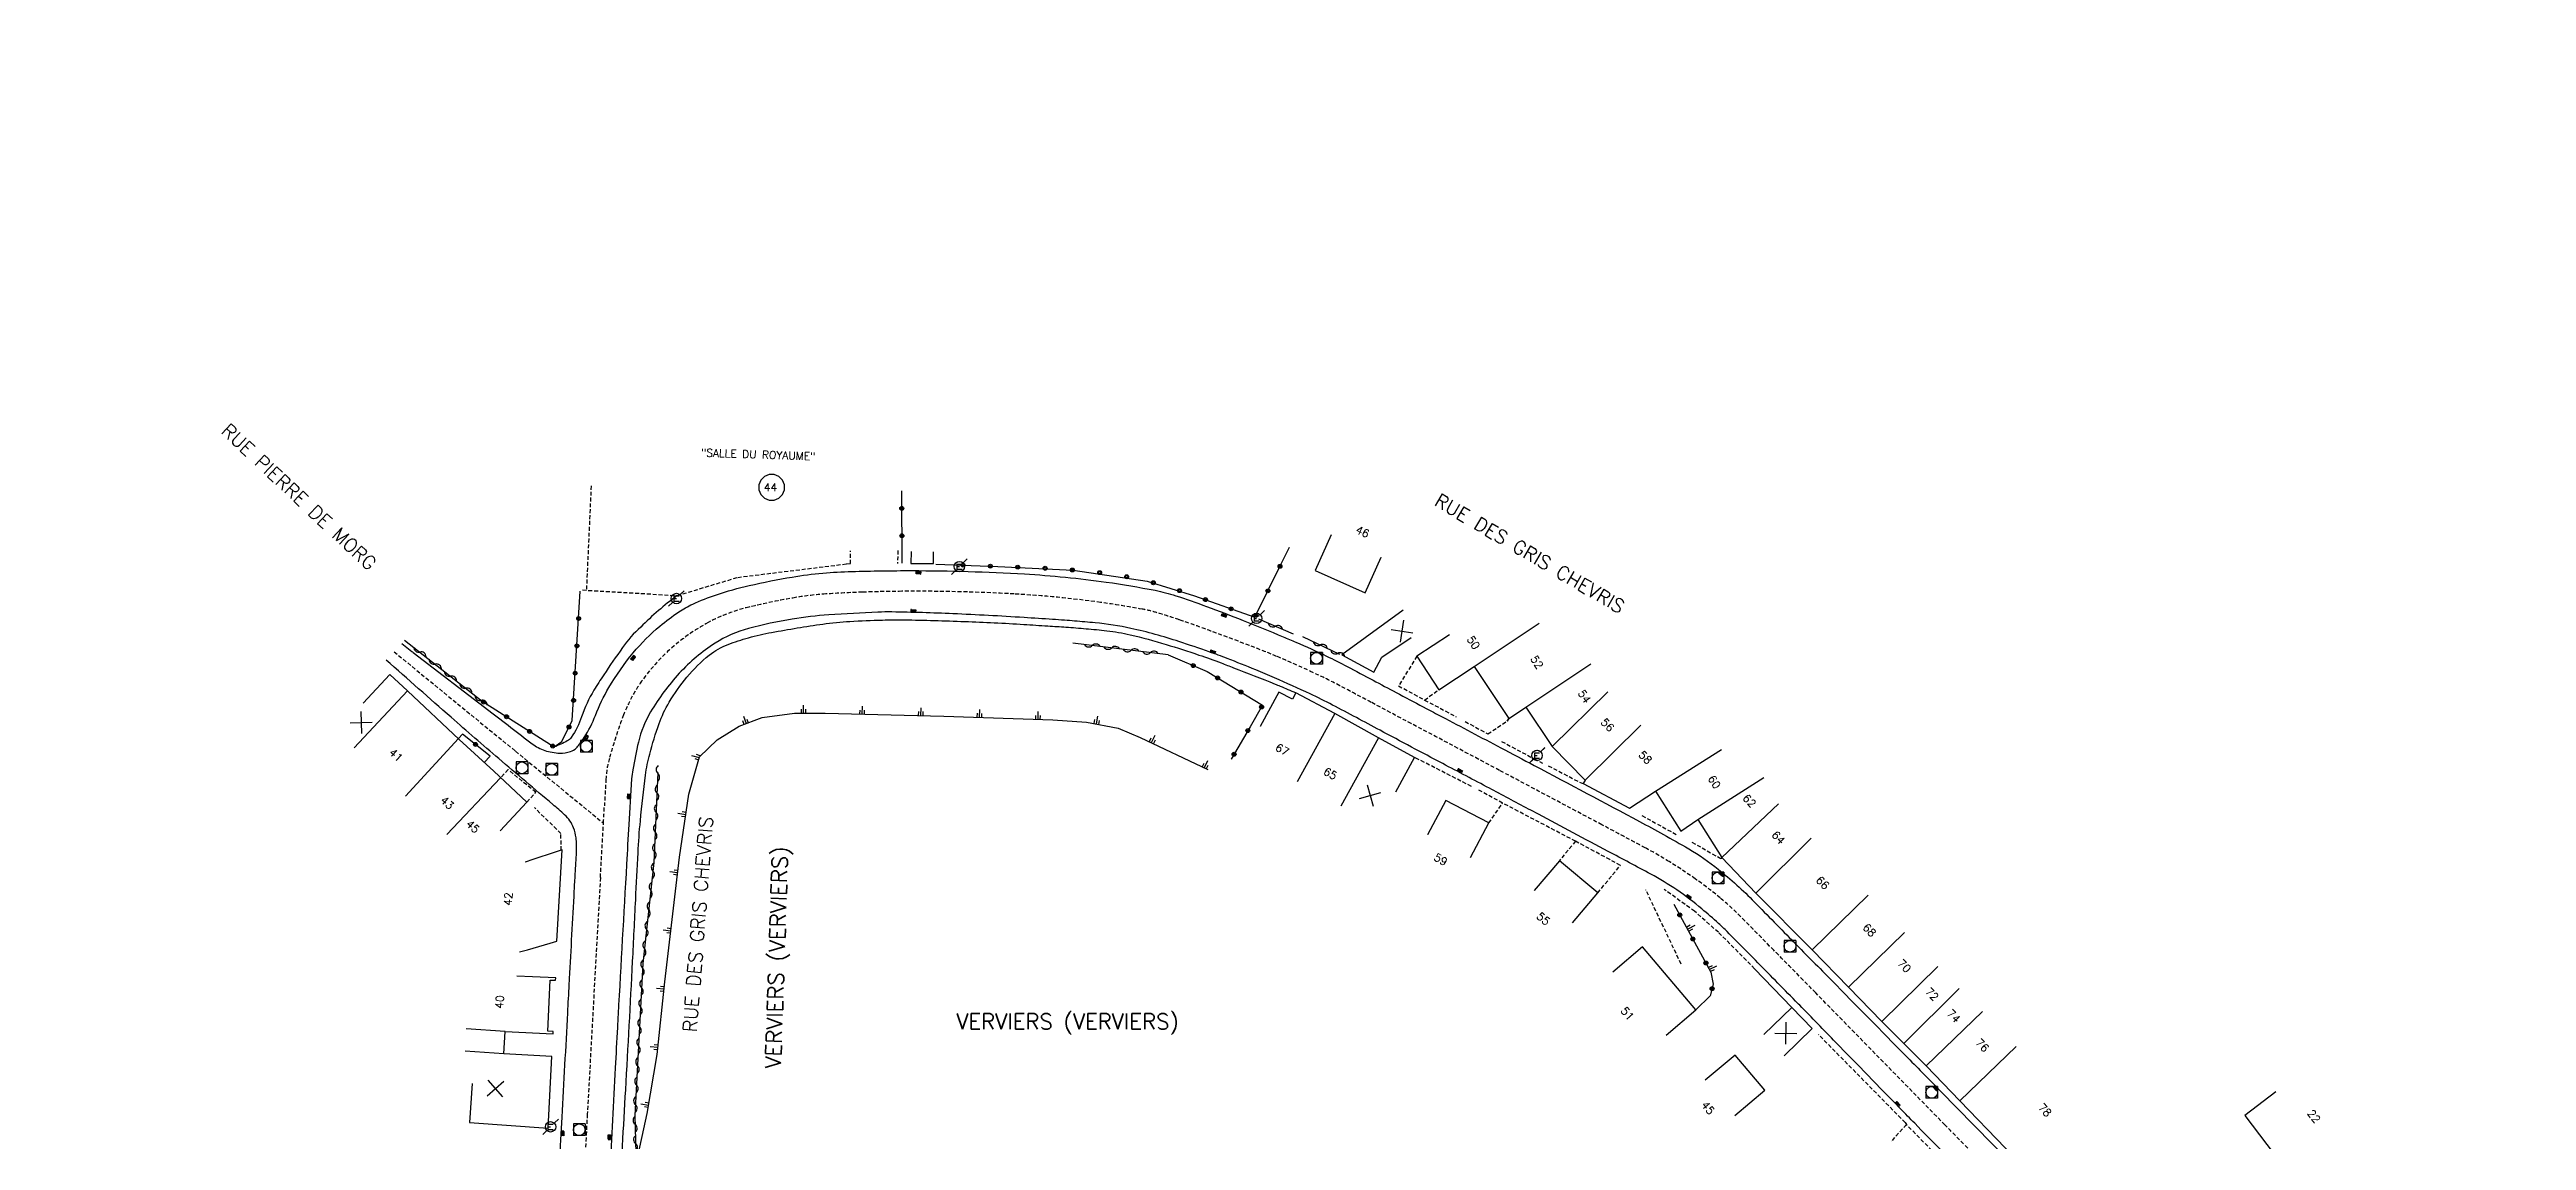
# Model space of a CAD drawing. Header units: millimetres. Extents: x 256000 to 257000, y 144000 to 145001.
# Drawn here: x 256398 to 256714.9, y 144499.1 to 144638.7 of the extents above; entities that cross this region are included whole.
import ezdxf
from ezdxf.enums import TextEntityAlignment as Align

# ---------------------------------------------------------------- set-up
doc = ezdxf.new("R2010")
doc.units = ezdxf.units.MM
doc.linetypes.add('DASHED', pattern=[0.75, 0.5, -0.25])
doc.layers.get('0').update_dxf_attribs({"linetype": 'CONTINUOUS'})
for name, color, linetype in [('W0001', 6, 'DASHED'), ('W0008', 7, 'CONTINUOUS'), ('W0100', 7, 'CONTINUOUS'), ('W0112', 1, 'DASHED'), ('W0211', 2, 'CONTINUOUS'), ('W0310', 3, 'CONTINUOUS'), ('W0322', 7, 'CONTINUOUS'), ('W0400', 7, 'CONTINUOUS'), ('W0420', 7, 'CONTINUOUS'), ('W0471', 7, 'CONTINUOUS'), ('W0980', 7, 'CONTINUOUS'), ('W0984', 7, 'CONTINUOUS'), ('W0989', 7, 'CONTINUOUS'), ('W0991', 7, 'CONTINUOUS'), ('W1102', 7, 'CONTINUOUS')]:
    doc.layers.add(name, color=color, linetype=linetype)
doc.styles.get("Standard").update_dxf_attribs({"font": 'romans.shx', "width": 0.85})

# ---------------------------------------------------------------- blocks, each defined once
blk = doc.blocks.new('T471')
for p, q in [((-0.333334, 0.333334), (-0.333334, -0.333334)), ((-0.333334, 0.333334), (0.333334, 0.333334)), ((-0.333334, 0), (0, 0)), ((0.500001, 0.500001), (1.000002, 1.000002)), ((-0.500001, -0.500001), (-1.000002, -1.000002)), ((-0.333334, -0.333334), (0.333334, -0.333334))]:
    blk.add_line(p, q)
blk.add_ellipse((0, 0), major_axis=(0.471405, 0.471405), ratio=1, start_param=5.4977871438, end_param=11.780972451)
blk = doc.blocks.new('T400')
for p, q in [((-0.15, 0.3), (0.15, 0.3)), ((-0.15, -0.25), (-0.15, 0.3)), ((-0.15, 0.15), (0.15, 0.15)), ((-0.15, 0), (0.15, 0)), ((0.15, 0.3), (0.15, -0.25)), ((-0.15, -0.15), (0.15, -0.15)), ((-0.15, -0.25), (-0.15, -0.3)), ((-0.15, -0.3), (0.15, -0.3)), ((0.15, -0.3), (0.15, -0.25))]:
    blk.add_line(p, q)
blk = doc.blocks.new('T420')
for p, q in [((0.75, 0.75), (-0.75, 0.75)), ((-0.75, 0.75), (-0.75, -0.75)), ((0.75, 0.75), (0.75, -0.75)), ((0.75, -0.75), (-0.75, -0.75))]:
    blk.add_line(p, q)
blk.add_ellipse((0, 0), major_axis=(-0.53, 0.53), ratio=1, start_param=3.926991, end_param=10.210176)
blk = doc.blocks.new('t322o')
at = {"color": 0, "linetype": 'Continuous'}
for radius in [0.25, 0.15]:
    blk.add_circle((0, 0), radius, dxfattribs=at)
blk = doc.blocks.new('t310o')
at = {"color": 0, "linetype": 'Continuous'}
for centre, start, end in [((-0.5, 0.38), 216.8699, 323.1304), ((0.5, -0.37), 36.8699, 143.1303)]:
    blk.add_arc(centre, 0.625, start, end, dxfattribs=at)
blk = doc.blocks.new('t211o')
at = {"color": 0, "linetype": 'Continuous'}
for p, q in [((-0.29, 0.5), (-0.29, 0)), ((0, 1), (0, 0)), ((0.29, 0.5), (0.29, 0))]:
    blk.add_line(p, q, dxfattribs=at)
blk = doc.blocks.new('t991o')
at = {"color": 0, "linetype": 'Continuous'}
for p, q in [((-1, 1), (1, -1)), ((-1, -1), (1, 1))]:
    blk.add_line(p, q, dxfattribs=at)

msp = doc.modelspace()

# ---------------------------------------------------------------- linework, layer by layer
at = {"layer": 'W0001'}
for points in [[(256295.03, 144586.36, -0.000002), (256297.34, 144577.54, 0.000001), (256299.64, 144568.73, 0.000219)], [(256264.62, 144702.54, 0.000016), (256281.55, 144637.86, -0.000036)], [(256301.12, 144563.11, -0.000026), (256313.71, 144515.14, -0.002102)], [(256466.1, 144488.44, -0.000859), (256466.84, 144502.47, -0.000398), (256468.52, 144532.74), (256468.91, 144539.7, 0.000008), (256469.03, 144541.93, -0.000005), (256469.23, 144545.36, -0.053376), (256469.66, 144547.99, -0.024239), (256471.49, 144553.56, -0.061988), (256473.79, 144557.86, -0.055932), (256477.37, 144561.9, -0.059927), (256482.32, 144565.38, -0.065173), (256487.51, 144567.36, -0.016466), (256493.49, 144568.58, -0.025872), (256497.35, 144569.03, -0.007191), (256502.03, 144569.26, -0.006672), (256507.07, 144569.37, -0.016221), (256521.45, 144569.03, -0.020991), (256532.51, 144567.95, -0.009682), (256537.83, 144567.09, -0.027707), (256539.66, 144566.65, -0.00944), (256542.56, 144565.73, -0.006662), (256546.62, 144564.29, -0.003665), (256552.24, 144562.17, -0.007395), (256555.01, 144561.05, -0.009274), (256559.66, 144558.99, -0.012261), (256563.11, 144557.29, -0.000767), (256567.12, 144555.16, -0.000188), (256583.53, 144546.46, -0.000215), (256596.64, 144539.49, -0.00051), (256602.16, 144536.55, -0.015882), (256605.23, 144534.78, -0.014031), (256608.58, 144532.57, -0.021112), (256611.77, 144530.13, -0.023877), (256614.39, 144527.73, -0.00074), (256618.62, 144523.44, -0.000582), (256623.98, 144517.98, -0.000019), (256640.51, 144501.09, -0.000028), (256651.83, 144489.54, -0.00025)]]:
    msp.add_lwpolyline(points, format="xyb", dxfattribs=at)
msp.add_lwpolyline([(256442.12, 144561.63), (256457.66, 144548.91), (256468.91, 144539.7), (256468.91, 144539.7)], dxfattribs=at)
at = {"layer": 'W0008'}
msp.add_line((256616.17, 144521.08), (256620.94, 144516.11), dxfattribs=at)
for points in [[(256345.12, 144420.41, 0.000002), (256349.62, 144406.3, 0.000003), (256352.75, 144396.5, 0.00002)], [(256650.13, 144487.49, -0.000008), (256636.65, 144501.29, -0.00006), (256634.83, 144503.15, -0.001168), (256626.56, 144511.65, 0.002087), (256621.93, 144516.4, 0.000031), (256621.4, 144516.94, 0.000003), (256616.26, 144522.16, 0.000022), (256614.91, 144523.53, 0.000013), (256612.65, 144525.82, 0.015017), (256611.56, 144526.87, 0.007992), (256609.42, 144528.73, 0.026011), (256606.23, 144531.15, 0.02667), (256602.88, 144533.18, 0.00016), (256597.43, 144536.09, 0.000098), (256588.5, 144540.84, 0.000001), (256583.45, 144543.53, 0.000075), (256583.37, 144543.57, 0.001029), (256582.25, 144544.17, -0.000193), (256576.27, 144547.32, -0.001867), (256568.25, 144551.59, 0.002466), (256562.18, 144554.82, 0.011069), (256559.31, 144556.24, 0.007091), (256554.76, 144558.3, 0.005751), (256552.34, 144559.32, 0.003879), (256548.7, 144560.77, 0.008778), (256546.41, 144561.62, 0.00522), (256542.53, 144562.94, 0.023881), (256536.38, 144564.63, 0.032834), (256531.79, 144565.34, 0.00169), (256529.18, 144565.57, 0.00344), (256527.89, 144565.67, 0.000768), (256526.37, 144565.77, 0.000318), (256522.71, 144566.01, 0.005477), (256513.61, 144566.5, 0.006383), (256505.8, 144566.73, 0.01587), (256504.02, 144566.7, 0.004475), (256497.73, 144566.35, 0.025785), (256493.05, 144565.81, 0.021265), (256487.46, 144564.62, 0.080759), (256483.19, 144562.74, 0.062728), (256478.61, 144558.88, 0.052626), (256474.94, 144553.95, 0.077631), (256473.38, 144550.06, 0.010027), (256472.65, 144546.53, 0.031), (256472.51, 144545.38, 0.000559), (256472.15, 144539.53, 0.000643), (256471.86, 144534.44, 0.000031), (256470.78, 144515.27, 0.000343), (256470.69, 144513.54, 0.000624), (256470.41, 144508.39, -0.000241), (256469.7, 144495.02, -0.001565)], [(256443.12, 144562.68, 0), (256444.4, 144561.69, 0.000003), (256444.57, 144561.56), (256454.26, 144554.11, -0.000112), (256457.07, 144551.96, 0.000114), (256459.8, 144549.85, 0.083222), (256461.39, 144549.01, 0.075624), (256463.34, 144548.67, 0.080255), (256464.69, 144548.86, 0.127852), (256465.43, 144549.31, 0.030004), (256465.84, 144549.79, 0.017447), (256466.45, 144550.68, 0.051523), (256467.88, 144553.49, -0.041021), (256469.6, 144557.05, -0.040452), (256472.72, 144561.5, -0.045421), (256476.13, 144564.92, -0.026169), (256478.55, 144566.73, -0.038554), (256480.33, 144567.74, -0.030295), (256483.36, 144568.94, -0.022541), (256487.56, 144570.11, -0.014507), (256493.05, 144571.2, -0.020619), (256496.96, 144571.7, -0.014461), (256500.68, 144571.91, -0.007016), (256508.35, 144572.02, -0.014679), (256522.76, 144571.59, -0.02013), (256533.23, 144570.55, -0.013391), (256539.48, 144569.5, -0.031213), (256542.11, 144568.81, -0.008659), (256546.05, 144567.44, -0.00721), (256550.72, 144565.64, -0.00197), (256555.85, 144563.56, -0.006181), (256557.48, 144562.87, -0.007449), (256561.4, 144561.08, -0.010896), (256564.04, 144559.75, -0.000481), (256567.36, 144557.99, 0.00054), (256570.32, 144556.42, 0.000004), (256573.76, 144554.59, 0.000044), (256574.08, 144554.43, 0.000278), (256576.13, 144553.34, -0.000075), (256583.7, 144549.35, -0.000551), (256587.97, 144547.08, -0.000174), (256601.45, 144539.92, -0.00472), (256604.5, 144538.25, -0.00441), (256607.74, 144536.42, -0.038607), (256611.52, 144533.81, -0.028444), (256616.13, 144529.63, -0.000153), (256621.24, 144524.43, 0.000164), (256626.03, 144519.56, 0.000005), (256635.51, 144509.93, -0.000025), (256637.61, 144507.8, -0.000265), (256641.24, 144504.1, -0.000078), (256653.52, 144491.58, -0.000738)], [(256463.31, 144496.23, 0.00058), (256463.63, 144502.09, 0.000013), (256464.34, 144515.43, -0.000047), (256464.53, 144519.07, -0.000062), (256464.57, 144519.81, -0.000004), (256465.18, 144531.04, -0.001345), (256465.3, 144533.22, 0.001051), (256465.46, 144536.01, 0.044014), (256465.4, 144537.83, 0.0612), (256465.09, 144539.1, 0.058894), (256464.62, 144539.99, 0.056988), (256463.94, 144540.78, 0.011014), (256462.43, 144542.1, -0.002442), (256455.52, 144547.96, -0.002942), (256449.42, 144553.25, -0.002145), (256441.12, 144560.58), (256441.12, 144560.58)], [(256355.22, 144388.75, -0.000007), (256362.36, 144366.39, -0.00164)], [(256455.11, 144395.52, -0.000004), (256462.65, 144403.97, -0.000047)], [(256478.34, 144568.83, 0.035744), (256473.67, 144564.8, 0.056136), (256471.33, 144562.16, 0.005593), (256468.94, 144558.67, 0.010224), (256467.69, 144556.71, 0.055817), (256466.11, 144553.31, -0.071449), (256464.78, 144550.68, -0.112284), (256464.28, 144550.23, -0.040584), (256462.59, 144549.45), (256462.59, 144549.45)], [(256470.98, 144491.18, -0.001823), (256471.75, 144505.59, 0.001599), (256472.64, 144522.02, 0.000521), (256473.03, 144529.91, -0.000684), (256473.33, 144535.91, -0.011427), (256473.63, 144540.01, -0.007974), (256474.29, 144545.86, -0.032021), (256474.82, 144548.55, -0.021555), (256476.02, 144552.44, -0.048906), (256477.32, 144555.18, -0.037949), (256479.57, 144558.38, -0.052277), (256482.45, 144561.21, -0.077121), (256484.84, 144562.57, -0.023735), (256487.46, 144563.43, -0.021573), (256490.42, 144564.11, -0.010659), (256496.98, 144565.18, -0.020497), (256500.43, 144565.52, -0.007303), (256504.59, 144565.7, -0.010941), (256507.37, 144565.72, -0.005734), (256515.11, 144565.51, -0.005851), (256522.69, 144565.14, -0.000745), (256525.77, 144564.94, -0.000994), (256528.07, 144564.79, -0.005036), (256530.64, 144564.59, -0.004833), (256533.3, 144564.33, -0.029597), (256536.29, 144563.82, -0.018832), (256540.87, 144562.58, -0.0061), (256545.09, 144561.22, -0.008964), (256547.93, 144560.2, -0.002641), (256549.51, 144559.59, -0.000785), (256554.82, 144557.51, -0.006604), (256555.46, 144557.25, -0.002075), (256557.48, 144556.38), (256557.48, 144556.38)]]:
    msp.add_lwpolyline(points, format="xyb", dxfattribs=at)
at = {"layer": 'W0100'}
for points in [[(256562.01, 144576.61), (256559.95, 144572.05), (256566.34, 144569.17), (256568.39, 144573.72), (256568.39, 144573.72)], [(256508.26, 144574.45), (256508.24, 144572.95), (256511.12, 144572.92), (256511.14, 144574.42), (256511.14, 144574.42)], [(256571.19, 144566.97), (256566.36, 144563.42), (256563.37, 144561.23), (256567.44, 144559.02), (256568.49, 144560.96), (256572.25, 144563.46), (256572.25, 144563.46)], [(256577.15, 144563.8), (256572.97, 144561.06), (256575.78, 144556.78), (256580.29, 144559.74), (256584.73, 144553.09), (256586.23, 144554.09), (256586.9, 144554.54), (256590.26, 144549.5), (256594.47, 144545.22), (256594.23, 144544.78), (256600.15, 144541.62), (256603.49, 144543.79), (256606.72, 144538.69), (256608.9, 144540.18), (256611.99, 144535.29), (256616.32, 144530.75), (256623.52, 144523.51), (256628.17, 144518.73), (256632.46, 144514.34), (256635.25, 144511.5), (256638.11, 144508.63), (256642.42, 144504.17), (256654.1, 144492.07)], [(256455.71, 144538.72), (256459.11, 144542.38), (256454.9, 144546.35), (256450.47, 144550.42), (256443.86, 144556.63), (256441.56, 144558.74), (256438.16, 144555.07), (256438.16, 144555.07)], [(256570.25, 144543.72), (256572.64, 144548.11), (256568.07, 144550.63), (256562.48, 144553.72), (256557.48, 144556.38), (256557.04, 144555.55), (256555.31, 144556.47), (256552.92, 144552.08), (256552.92, 144552.08)], [(256579.83, 144535.31), (256582.16, 144539.73), (256576.67, 144542.62), (256574.34, 144538.2), (256574.34, 144538.2)], [(256458.15, 144523.22), (256459.18, 144523.51), (256462.07, 144524.34), (256462.96, 144524.6), (256463.63, 144536.28), (256462.71, 144535.98), (256459.86, 144535.04), (256458.89, 144534.72), (256458.89, 144534.72)], [(256592.89, 144526.95), (256596.1, 144530.78), (256591.19, 144534.9), (256587.98, 144531.07), (256587.98, 144531.07)], [(256604.84, 144512.59), (256608.65, 144515.82), (256601.83, 144523.88), (256598.02, 144520.64), (256598.02, 144520.64)], [(256452.11, 144506.37), (256451.77, 144501.38), (256461.82, 144500.69), (256462.32, 144509.85), (256456.18, 144510.19), (256456.32, 144513.03), (256462.47, 144512.74), (256462.48, 144513.04), (256461.78, 144513.07), (256462.09, 144519.63), (256462.79, 144519.6), (256462.8, 144519.9), (256459.81, 144520.04), (256457.81, 144520.13), (256457.81, 144520.13)], [(256619.96, 144509.93), (256623.55, 144513.41), (256620.94, 144516.11), (256617.34, 144512.64), (256617.34, 144512.64)], [(256613.63, 144502.31), (256617.46, 144505.52), (256613.68, 144510.02), (256609.85, 144506.81), (256609.85, 144506.81)], [(256682.85, 144505.31), (256678.86, 144502.29), (256685.43, 144493.61), (256685.19, 144493.43), (256687.53, 144488.15), (256692.1, 144490.18), (256692.1, 144490.18)]]:
    msp.add_lwpolyline(points, dxfattribs=at)
at = {"layer": 'W0112'}
for p, q in [((256467.33, 144582.87), (256466.72, 144569.51)), ((256506.57, 144574.59), (256506.53, 144572.93)), ((256573.94, 144555.46), (256575.78, 144556.78)), ((256583.93, 144542.27), (256580.87, 144543.94)), ((256582.16, 144539.73), (256583.93, 144542.27)), ((256601.75, 144540.67), (256606.15, 144538.26)), ((256593.26, 144537.38), (256591.19, 144534.9)), ((256608.15, 144537.27), (256611.91, 144535.13)), ((256611.91, 144535.13), (256611.99, 144535.29)), ((256606.77, 144521.67), (256602.24, 144531.17)), ((256635.42, 144501.39), (256624.32, 144512.67)), ((256635.42, 144501.39), (256635.58, 144501.13))]:
    msp.add_line(p, q, dxfattribs=at)
for points in [[(256466.22, 144569.54), (256478.34, 144568.83), (256486.08, 144571.16), (256500.01, 144572.88), (256500.53, 144572.92), (256500.49, 144574.55), (256500.49, 144574.55)], [(256572.97, 144561.06), (256570.62, 144557.28), (256573.94, 144555.46), (256578, 144553.32), (256578, 144553.32)], [(256579.14, 144552.71), (256582.05, 144551.12), (256584.5, 144552.77), (256584.73, 144553.09), (256584.5, 144552.77)], [(256583.8, 144550.16), (256587.98, 144547.94), (256589.02, 144547.4), (256589.02, 144547.4)], [(256459.11, 144542.38), (256460.25, 144543.66), (256456.7, 144546.55), (256455.74, 144545.52), (256455.74, 144545.52)], [(256579.93, 144544.4), (256573, 144547.95), (256572.64, 144548.11), (256572.64, 144548.11)], [(256589.77, 144547.04), (256593.96, 144544.86), (256594.23, 144544.78), (256594.23, 144544.78)], [(256463.5, 144536.24), (256463.46, 144538.38), (256460.07, 144541.69), (256460.07, 144541.69)], [(256596.1, 144530.78), (256598.99, 144534.3), (256597.65, 144535.03), (256593.26, 144537.38), (256583.93, 144542.27), (256583.93, 144542.27)], [(256616.17, 144521.08), (256611.53, 144525.74), (256608.48, 144528.42), (256604.6, 144531.22), (256604.6, 144531.22)], [(256638.84, 144497.81), (256635.58, 144501.13), (256633.64, 144498.97), (256633.64, 144498.97)]]:
    msp.add_lwpolyline(points, dxfattribs=at)
at = {"layer": 'W0211'}
msp.add_lwpolyline([(256473.14, 144496.29), (256474.51, 144502.56), (256475.78, 144510.11), (256476.76, 144519.41), (256478.63, 144535.33), (256479.81, 144543.41), (256481.18, 144548.21), (256483.44, 144550.36), (256486.28, 144552.13), (256489.22, 144553.21), (256493.34, 144553.79), (256497.27, 144553.79), (256512.47, 144553.4), (256526.4, 144552.93), (256530.72, 144552.63), (256534.74, 144551.85), (256537.58, 144550.67), (256546.21, 144546.56)], dxfattribs=at)
at = {"layer": 'W0310'}
for p, q in [((256552.7, 144565.83), (256557.14, 144563.92)), ((256443.47, 144563.14), (256453.39, 144555.3)), ((256541.13, 144561.25), (256528.96, 144562.75)), ((256558.35, 144563.57), (256563.06, 144561.33))]:
    msp.add_line(p, q, dxfattribs=at)
msp.add_lwpolyline([(256475.86, 144546.17), (256475.34, 144534.66), (256473.93, 144521.74), (256472.92, 144502.31), (256473.31, 144487.73), (256474.68, 144484.03), (256474.98, 144480.44), (256485.09, 144464.36), (256485.09, 144464.36)], dxfattribs=at)
at = {"layer": 'W0322'}
msp.add_line((256507.1, 144572.98), (256507.07, 144582.21), dxfattribs=at)
for points in [[(256511.41, 144572.86), (256519.37, 144572.55), (256528.98, 144572.09), (256538.45, 144570.67), (256544.53, 144568.8), (256552.24, 144566.05), (256555.6, 144572.88), (256556.66, 144575.02), (256556.66, 144575.02)], [(256453.39, 144555.3), (256462.59, 144549.45), (256463.6, 144550.15), (256464.92, 144552.86), (256465.94, 144569.38), (256465.94, 144569.38)], [(256541.13, 144561.25), (256546.15, 144559.09), (256553.23, 144554.8), (256551.63, 144552.05), (256549.21, 144547.88), (256549.21, 144547.88)], [(256453.65, 144547.46), (256454.41, 144548.27), (256450.89, 144551.11), (256450.35, 144550.54), (256450.35, 144550.54)], [(256605.84, 144529.34), (256610.58, 144520.62), (256610.88, 144519.08), (256610.49, 144517.62), (256608.65, 144515.82), (256608.65, 144515.82)]]:
    msp.add_lwpolyline(points, dxfattribs=at)
at = {"layer": 'W1102'}
for p, q in [((256580.29, 144559.74), (256588.6, 144565.29)), ((256586.9, 144554.54), (256595.21, 144560.09)), ((256443.86, 144556.63), (256437.01, 144549.34)), ((256590.26, 144549.5), (256597.4, 144556.51)), ((256562.48, 144553.72), (256557.64, 144544.97)), ((256450.35, 144550.54), (256443.58, 144543.17)), ((256568.07, 144550.63), (256563.24, 144541.87)), ((256594.47, 144545.22), (256601.6, 144552.23)), ((256603.49, 144543.79), (256611.95, 144549.13)), ((256455.74, 144545.52), (256448.88, 144538.24)), ((256608.9, 144540.18), (256617.35, 144545.53)), ((256611.99, 144535.29), (256619.23, 144542.19)), ((256616.32, 144530.75), (256623.41, 144537.8)), ((256623.52, 144523.51), (256630.7, 144530.48)), ((256628.17, 144518.73), (256635.33, 144525.72)), ((256632.46, 144514.34), (256639.6, 144521.34)), ((256635.25, 144511.5), (256642.32, 144518.56)), ((256638.11, 144508.63), (256645.3, 144515.58)), ((256456.32, 144513.03), (256451.34, 144513.37)), ((256456.18, 144510.19), (256451.2, 144510.53)), ((256642.42, 144504.17), (256649.61, 144511.12))]:
    msp.add_line(p, q, dxfattribs=at)
msp.add_lwpolyline([(256488.78, 144582.35), (256489.03, 144581.74), (256489.49, 144581.28), (256490.1, 144581.03), (256490.75, 144581.03), (256491.36, 144581.28), (256491.82, 144581.74), (256492.07, 144582.35), (256492.07, 144583.01), (256491.82, 144583.61), (256491.36, 144584.08), (256490.75, 144584.33), (256490.1, 144584.33), (256489.49, 144584.08), (256489.03, 144583.61), (256488.78, 144583.01)], close=True, dxfattribs=at)

# ---------------------------------------------------------------- block references
at = {"layer": 'W0211'}
for p, rotation in [((256487.15, 144552.45), 20.11760909122943), ((256501.97, 144553.67), 358.5232219573439), ((256509.47, 144553.48), 358.5232219573439), ((256516.97, 144553.25), 358.0469762003629), ((256524.46, 144552.99), 358.0469762003629), ((256531.93, 144552.4), 348.969917426838), ((256538.99, 144550), 334.5086100815913), ((256481.15, 144548.1), 74.03932446066219), ((256545.76, 144546.77), 334.5086100815913), ((256479.43, 144540.82), 81.6836098477974), ((256478.4, 144533.39), 83.3183785087707), ((256477.53, 144525.94), 83.3183785087707), ((256607.63, 144526.14), 297.7789065843059), ((256610.4, 144520.98), 294.2135217145361), ((256476.67, 144518.49), 83.9849568943918), ((256475.88, 144511.03), 83.9849568943918), ((256474.69, 144503.63), 80.40755838097131)]:
    msp.add_blockref('t211o', p, dxfattribs=dict(at, rotation=rotation))
msp.add_blockref('t211o', (256494.47, 144553.79), dxfattribs=at)
at = {"layer": 'W0310'}
for p, rotation in [((256445.43, 144561.6), 321.6707292144782), ((256531.44, 144562.44), 172.9737940455005), ((256533.92, 144562.14), 172.9737940455005), ((256554.85, 144564.9), 336.8365858580123), ((256560.6, 144562.5), 334.5612666879549), ((256447.39, 144560.05), 321.6707292144782), ((256449.34, 144558.5), 321.6707292144782), ((256536.4, 144561.83), 172.9737940455005), ((256538.88, 144561.53), 172.9737940455005), ((256562.84, 144561.43), 334.5612666879549), ((256451.3, 144556.96), 321.6707292144782), ((256453.25, 144555.41), 321.6707292144782), ((256475.86, 144546.07), 267.41045069803), ((256475.75, 144543.57), 267.41045069803), ((256475.63, 144541.07), 267.41045069803), ((256475.41, 144536.08), 267.41045069803), ((256475.52, 144538.58), 267.41045069803), ((256475.22, 144533.59), 263.765998486902), ((256474.95, 144531.1), 263.765998486902), ((256474.68, 144528.62), 263.765998486902), ((256474.14, 144523.64), 263.765998486902), ((256474.41, 144526.13), 263.765998486902), ((256473.9, 144521.16), 267.0129998592536), ((256473.77, 144518.66), 267.0129998592536), ((256473.64, 144516.16), 267.0129998592536), ((256473.38, 144511.17), 267.0129998592536), ((256473.51, 144513.67), 267.0129998592536), ((256473.25, 144508.67), 267.0129998592536), ((256473.12, 144506.18), 267.0129998592536), ((256472.95, 144501.18), 271.5504922957432), ((256472.99, 144503.68), 267.0129998592536), ((256473.01, 144498.68), 271.5504922957432)]:
    msp.add_blockref('t310o', p, dxfattribs=dict(at, rotation=rotation))
at = {"layer": 'W0322'}
for p, rotation in [((256507.07, 144579.98), 90.20420352548138), ((256507.09, 144576.48), 90.20420352548138), ((256514.91, 144572.72), 357.8101256647703), ((256518.4, 144572.59), 357.8101256647703), ((256521.9, 144572.46), 357.8077442344992), ((256525.4, 144572.32), 357.166481938619), ((256528.89, 144572.1), 355.7175378544379), ((256532.38, 144571.76), 353.0143490061284), ((256555.45, 144572.57), 63.7976330420169), ((256535.84, 144571.23), 349.4841981525397), ((256539.25, 144570.47), 345.2013914785818), ((256542.6, 144569.46), 341.7209713824805), ((256553.91, 144569.43), 63.7976330420169), ((256465.73, 144565.89), 86.4577688117211), ((256545.91, 144568.31), 340.3626053989914), ((256549.2, 144567.13), 340.3626053989914), ((256552.36, 144566.29), 63.7976330420169), ((256465.51, 144562.39), 86.4577688117211), ((256544.35, 144559.87), 336.7179887016446), ((256465.29, 144558.9), 86.4577688117211), ((256547.47, 144558.29), 328.7786750279441), ((256550.46, 144556.48), 328.7786750279441), ((256453.56, 144555.2), 327.5388781864376), ((256456.51, 144553.32), 327.5388781864376), ((256465.08, 144555.41), 86.4577688117211), ((256553.1, 144554.57), 239.8117447518997), ((256452.54, 144549.78), 141.0352078579621), ((256459.46, 144551.44), 327.5388781864376), ((256462.42, 144549.56), 327.5388781864376), ((256464.5, 144552.01), 64.04066891715851), ((256551.34, 144551.55), 239.8126377944583), ((256549.58, 144548.52), 239.8126377944583), ((256606.59, 144527.96), 298.5184312503311), ((256608.26, 144524.88), 298.5184312503311), ((256609.94, 144521.81), 298.5184312503311), ((256610.73, 144518.52), 254.7648891340832)]:
    msp.add_blockref('t322o', p, dxfattribs=dict(at, rotation=rotation))
at = {"layer": 'W0400'}
for p, rotation in [((256509.22, 144571.75), 86.6196), ((256508.54, 144566.87), 267.5607), ((256548.3, 144566.28), 68.6238), ((256472.69, 144560.85), 140.6257), ((256546.85, 144561.63), 249.9887), ((256466.71, 144550.61), 151.0838), ((256578.46, 144546.4), 242.1786), ((256472.16, 144543.13), 356.6279), ((256611.92, 144533.2), 51.1185), ((256607.73, 144530.27), 233.2939), ((256639.34, 144505.79), 44.46709999999997), ((256634.45, 144503.74), 224.2379), ((256463.69, 144500.01), 176.8686), ((256469.66, 144499.53), 356.9639999999999)]:
    msp.add_blockref('T400', p, dxfattribs=dict(at, rotation=rotation))
at = {"layer": 'W0420'}
for p in [(256560.12, 144560.81), (256466.7, 144549.53), (256458.48, 144546.78), (256462.29, 144546.58), (256611.48, 144532.68), (256620.7, 144523.95), (256638.83, 144505.25), (256465.81, 144500.46)]:
    msp.add_blockref('T420', p, dxfattribs=at)
at = {"layer": 'W0471'}
for p in [(256514.44, 144572.53), (256478.24, 144568.45), (256552.46, 144565.91), (256588.33, 144548.37), (256588.33, 144548.36), (256462.14, 144500.84)]:
    msp.add_blockref('T471', p, dxfattribs=at)
at = {"layer": 'W0991'}
for p, rotation in [((256571.05, 144564.27), 306.2440324335494), ((256437.92, 144552.58), 316.8240841465604), ((256566.98, 144543.24), 331.1221328331771), ((256620.15, 144512.82), 314.0835207441382), ((256455.09, 144505.75), 86.05260619512237)]:
    msp.add_blockref('t991o', p, dxfattribs=dict(at, rotation=rotation))

# ---------------------------------------------------------------- texts
at = {"layer": 'W0980'}
msp.add_text('VERVIERS (VERVIERS)', height=2, rotation=88.1202, dxfattribs=at).set_placement((256491.2, 144522.51), align=Align.MIDDLE)
msp.add_text('VERVIERS (VERVIERS)', height=2, dxfattribs=at).set_placement((256528.29, 144514.18), align=Align.MIDDLE)
at = {"layer": 'W0984'}
msp.add_text('"SALLE DU ROYAUME"', height=1, rotation=358.0878, dxfattribs=at).set_placement((256488.71, 144586.88), align=Align.MIDDLE)
at = {"layer": 'W0989'}
for s, rotation, p in [('RUE PIERRE DE MORG', 316.8722, (256429.96, 144581.46)), ('RUE DES GRIS CHEVRIS', 329.4919, (256587.4, 144574.21)), ('RUE DES GRIS CHEVRIS', 85.6173, (256481, 144526.77))]:
    msp.add_text(s, height=1.75, rotation=rotation, dxfattribs=at).set_placement(p, align=Align.MIDDLE)
at = {"layer": 'W0991'}
msp.add_text('44', height=1, dxfattribs=at).set_placement((256490.29, 144582.68), align=Align.MIDDLE)
for s, rotation, p in [('46', 335.6981, (256566.02, 144576.99)), ('50', 303.7384, (256580.2, 144562.81)), ('52', 303.7384, (256588.33, 144560.3)), ('54', 303.7386, (256594.4, 144555.91)), ('56', 314.4879, (256597.36, 144552.27)), ('67', 331.0619, (256555.74, 144549.11)), ('41', 316.8241, (256442.37, 144548.42)), ('65', 331.0619, (256561.89, 144546.05)), ('58', 314.4879, (256602.19, 144548.11)), ('60', 302.277, (256611.02, 144544.98)), ('43', 317.421, (256448.92, 144542.31)), ('62', 313.626, (256615.51, 144542.56)), ('45', 316.696, (256452.21, 144539.27)), ('64', 313.626, (256619.22, 144537.85)), ('59', 331.0619, (256576.02, 144535.05)), ('42', 86.0526, (256456.72, 144529.99)), ('66', 314.877, (256624.88, 144532.07)), ('55', 320.0571, (256589.15, 144527.47)), ('68', 314.1819, (256630.87, 144526)), ('70', 314.3144, (256635.32, 144521.43)), ('72', 314.4271, (256638.85, 144517.82)), ('40', 86.0526, (256455.62, 144516.82)), ('51', 310.2674, (256599.9, 144515.32)), ('74', 314.985, (256641.63, 144515.01)), ('76', 314.0176, (256645.3, 144511.27)), ('45', 310.0226, (256610.21, 144503.27)), ('78', 314.0031, (256653.3, 144502.98)), ('22', 307.1227, (256687.73, 144502.18))]:
    msp.add_text(s, height=1, rotation=rotation, dxfattribs=at).set_placement(p, align=Align.MIDDLE)

doc.saveas('drawing.dxf')
